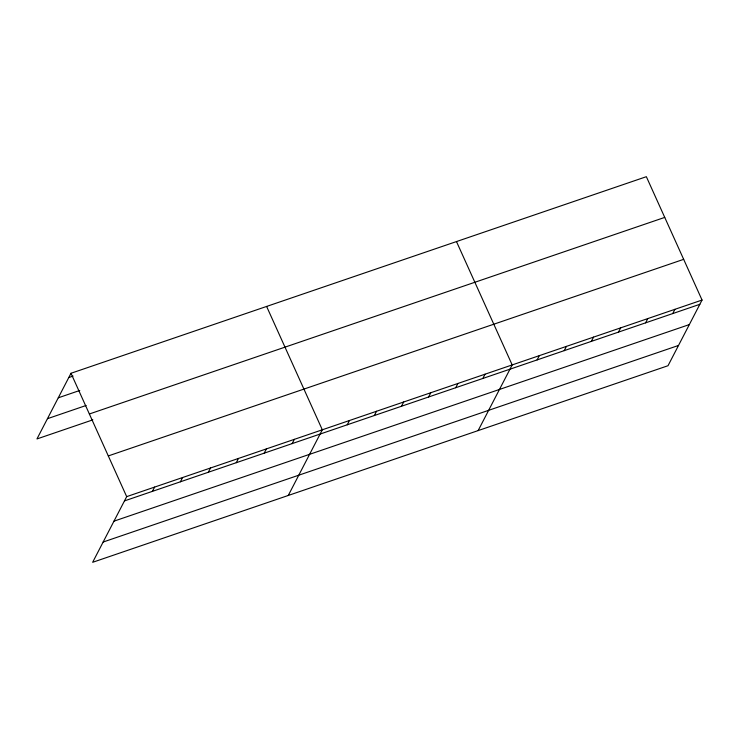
<?xml version="1.0" encoding="UTF-8"?>
<svg xmlns="http://www.w3.org/2000/svg" width="739" height="739" viewBox="0 0 739 739"><rect width="100%" height="100%" fill="white"/><g stroke="black" fill="none" stroke-linecap="round" stroke-linejoin="round"><path stroke-width="1.11" d="M702.05 300.052L126.683 496.636L92.643 562.305L668.01 365.722L702.05 300.052L646.357 176.695L70.99 373.278L36.95 438.948L92.846 419.854M152.419 491.352L154.636 487.084M180.371 481.8L182.579 477.542M208.315 472.258L210.523 467.99M236.258 462.706L238.466 458.439M264.211 453.155L266.419 448.896M292.154 443.612L294.362 439.345M288.275 495.463L322.306 429.793L266.613 306.445M347.219 424.796L349.436 420.528M374.35 415.521L376.557 411.263M401.471 406.256L403.679 401.998M428.592 396.991L430.809 392.723M455.723 387.726L457.931 383.458M482.844 378.451L485.052 374.193M478.142 430.588L512.182 364.927L456.48 241.57M537.096 359.921L539.304 355.653M564.217 350.656L566.425 346.388M591.339 341.381L593.556 337.123M618.469 332.116L620.677 327.857M645.59 322.851L647.798 318.583M672.712 313.585L674.929 309.318M68.782 377.546L73.078 376.077M58.279 397.813L79.775 390.46M47.453 418.69L86.149 405.462M89.373 413.988L664.731 217.405M108.31 455.926L683.667 259.343M124.475 500.903L699.842 304.311M113.972 521.161L689.339 324.578M103.146 542.038L678.513 345.455M70.99 373.278L126.683 496.636"/></g></svg>
